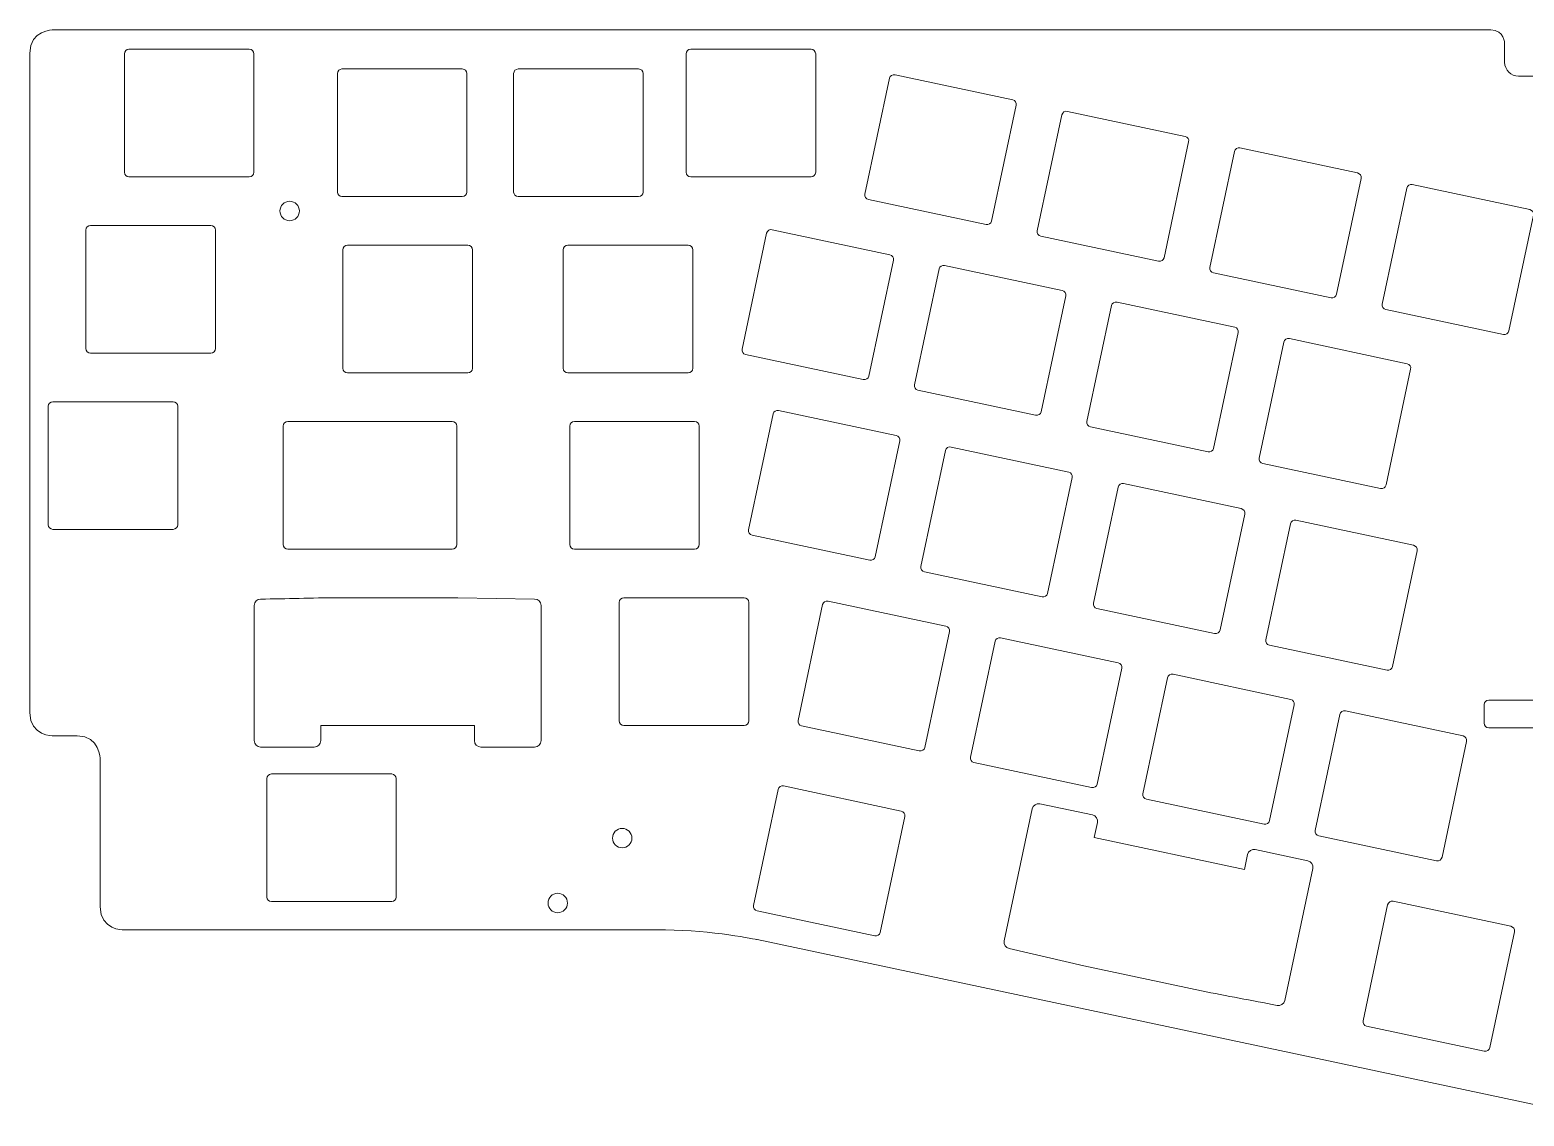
# Model space of a CAD drawing. Header units: centimetres. Extents: x -16.9 to 16.9, y -13.7 to 7.7.
# Drawn here: x -16.86 to -0.71, y -13.74 to -2 of the extents above; entities that cross this region are included whole.
import ezdxf

# ---------------------------------------------------------------- set-up
doc = ezdxf.new("R2010")
doc.units = ezdxf.units.CM
doc.header["$MEASUREMENT"] = 0
doc.layers.add('Layer 2', color=7, linetype='Continuous')

msp = doc.modelspace()

# ---------------------------------------------------------------- linework, layer by layer
at = {"layer": 'Layer 2', "color": 250, "lineweight": 9}
for centre in [(-14.05431, -3.96129), (-10.46119, -10.73957), (-11.15781, -11.44129)]:
    msp.add_ellipse(centre, major_axis=(0, 0.105), ratio=1, dxfattribs=at)
for points, knots in [([(1.025, -2.0038), (1.025, -2.0038), (16.6121, -2.0038), (16.6121, -2.0038), (16.6121, -2.0038), (16.8621, -2.0038), (16.8621, -2.2538), (16.8621, -2.2538), (16.8621, -2.2538), (16.8621, -5.32996), (16.8621, -8.40612), (16.8621, -11.48228), (16.8621, -11.48228), (16.8621, -11.73228), (16.6121, -11.73228), (16.6121, -11.73228), (16.6121, -11.73228), (16.6121, -11.73228), (9.94367, -11.73228), (9.94367, -11.73228), (9.94367, -11.73228), (9.94367, -11.73228), (9.44367, -11.73228), (8.95449, -11.83623), (8.95449, -11.83623), (8.95449, -11.83623), (0.22027, -13.69229), (0.22027, -13.69229), (0.22027, -13.69229), (0.22027, -13.69229), (-0.02431, -13.74428), (-0.26889, -13.6923), (-0.26889, -13.6923), (-0.26889, -13.6923), (-9.00311, -11.83623), (-9.00311, -11.83623), (-9.00311, -11.83623), (-9.00311, -11.83623), (-9.49229, -11.73228), (-9.99229, -11.73228), (-9.99229, -11.73228), (-9.99229, -11.73228), (-15.85243, -11.73228), (-15.85243, -11.73228), (-15.85243, -11.73228), (-15.85243, -11.73228), (-16.10243, -11.73228), (-16.10243, -11.48228), (-16.10243, -11.48228), (-16.10243, -11.48228), (-16.10243, -9.88541), (-16.10243, -9.88541), (-16.10243, -9.88541), (-16.10243, -9.88541), (-16.10243, -9.63541), (-16.35243, -9.63541), (-16.35243, -9.63541), (-16.35243, -9.63541), (-16.61209, -9.63541), (-16.61209, -9.63541), (-16.61209, -9.63541), (-16.61209, -9.63541), (-16.86209, -9.63541), (-16.86209, -9.38541), (-16.86209, -9.38541), (-16.86209, -7.00821), (-16.86209, -4.63099), (-16.86209, -2.2538), (-16.86209, -2.2538), (-16.86209, -2.0038), (-16.61209, -2.0038), (-16.61209, -2.0038), (-16.61209, -2.0038), (-16.61209, -2.0038), (-1.075, -2.0038), (-1.075, -2.0038), (-1.075, -2.0038), (-0.925, -2.0038), (-0.925, -2.1538), (-0.925, -2.1538), (-0.925, -2.1538), (-0.925, -2.1538), (-0.925, -2.3538), (-0.925, -2.3538), (-0.925, -2.3538), (-0.925, -2.43631), (-0.8575, -2.5038), (-0.775, -2.5038), (-0.775, -2.5038), (-0.775, -2.5038), (0.725, -2.5038), (0.725, -2.5038), (0.725, -2.5038), (0.8075, -2.5038), (0.875, -2.43631), (0.875, -2.3538), (0.875, -2.3538), (0.875, -2.3538), (0.875, -2.1538), (0.875, -2.1538), (0.875, -2.1538), (0.875, -2.0038), (1.025, -2.0038), (1.025, -2.0038)], [0, 0, 0, 0, 0.03703704, 0.03703704, 0.03703704, 0.03703704, 0.07407407, 0.07407407, 0.07407407, 0.07407407, 0.11111111, 0.11111111, 0.11111111, 0.11111111, 0.14814815, 0.14814815, 0.14814815, 0.14814815, 0.18518519, 0.18518519, 0.18518519, 0.18518519, 0.22222222, 0.22222222, 0.22222222, 0.22222222, 0.25925926, 0.25925926, 0.25925926, 0.25925926, 0.2962963, 0.2962963, 0.2962963, 0.2962963, 0.33333333, 0.33333333, 0.33333333, 0.33333333, 0.37037037, 0.37037037, 0.37037037, 0.37037037, 0.40740741, 0.40740741, 0.40740741, 0.40740741, 0.44444444, 0.44444444, 0.44444444, 0.44444444, 0.48148148, 0.48148148, 0.48148148, 0.48148148, 0.51851852, 0.51851852, 0.51851852, 0.51851852, 0.55555556, 0.55555556, 0.55555556, 0.55555556, 0.59259259, 0.59259259, 0.59259259, 0.59259259, 0.62962963, 0.62962963, 0.62962963, 0.62962963, 0.66666667, 0.66666667, 0.66666667, 0.66666667, 0.7037037, 0.7037037, 0.7037037, 0.7037037, 0.74074074, 0.74074074, 0.74074074, 0.74074074, 0.77777778, 0.77777778, 0.77777778, 0.77777778, 0.81481481, 0.81481481, 0.81481481, 0.81481481, 0.85185185, 0.85185185, 0.85185185, 0.85185185, 0.88888889, 0.88888889, 0.88888889, 0.88888889, 0.92592593, 0.92592593, 0.92592593, 0.92592593, 1, 1, 1, 1]), ([(-15.7913, -2.21229), (-15.7913, -2.21229), (-14.49131, -2.21229), (-14.49131, -2.21229), (-14.49131, -2.21229), (-14.4638, -2.21229), (-14.44131, -2.2348), (-14.44131, -2.2623), (-14.44131, -2.2623), (-14.44131, -2.2623), (-14.44131, -3.54229), (-14.44131, -3.54229), (-14.44131, -3.54229), (-14.44131, -3.56979), (-14.4638, -3.59229), (-14.49131, -3.59229), (-14.49131, -3.59229), (-14.49131, -3.59229), (-15.7913, -3.59229), (-15.7913, -3.59229), (-15.7913, -3.59229), (-15.81881, -3.59229), (-15.84131, -3.56979), (-15.84131, -3.54229), (-15.84131, -3.54229), (-15.84131, -3.54229), (-15.84131, -2.2623), (-15.84131, -2.2623), (-15.84131, -2.2623), (-15.84131, -2.2348), (-15.81881, -2.21229), (-15.7913, -2.21229)], [0, 0, 0, 0, 0.11111111, 0.11111111, 0.11111111, 0.11111111, 0.22222222, 0.22222222, 0.22222222, 0.22222222, 0.33333333, 0.33333333, 0.33333333, 0.33333333, 0.44444444, 0.44444444, 0.44444444, 0.44444444, 0.55555556, 0.55555556, 0.55555556, 0.55555556, 0.66666667, 0.66666667, 0.66666667, 0.66666667, 0.77777778, 0.77777778, 0.77777778, 0.77777778, 1, 1, 1, 1]), ([(-9.7203, -2.21229), (-9.7203, -2.21229), (-8.42031, -2.21229), (-8.42031, -2.21229), (-8.42031, -2.21229), (-8.3928, -2.21229), (-8.37031, -2.2348), (-8.37031, -2.2623), (-8.37031, -2.2623), (-8.37031, -2.2623), (-8.37031, -3.54229), (-8.37031, -3.54229), (-8.37031, -3.54229), (-8.37031, -3.56979), (-8.3928, -3.59229), (-8.42031, -3.59229), (-8.42031, -3.59229), (-8.42031, -3.59229), (-9.7203, -3.59229), (-9.7203, -3.59229), (-9.7203, -3.59229), (-9.74781, -3.59229), (-9.77031, -3.56979), (-9.77031, -3.54229), (-9.77031, -3.54229), (-9.77031, -3.54229), (-9.77031, -2.2623), (-9.77031, -2.2623), (-9.77031, -2.2623), (-9.77031, -2.2348), (-9.74781, -2.21229), (-9.7203, -2.21229)], [0, 0, 0, 0, 0.11111111, 0.11111111, 0.11111111, 0.11111111, 0.22222222, 0.22222222, 0.22222222, 0.22222222, 0.33333333, 0.33333333, 0.33333333, 0.33333333, 0.44444444, 0.44444444, 0.44444444, 0.44444444, 0.55555556, 0.55555556, 0.55555556, 0.55555556, 0.66666667, 0.66666667, 0.66666667, 0.66666667, 0.77777778, 0.77777778, 0.77777778, 0.77777778, 1, 1, 1, 1]), ([(-13.4893, -2.42629), (-13.4893, -2.42629), (-12.18931, -2.42629), (-12.18931, -2.42629), (-12.18931, -2.42629), (-12.1618, -2.42629), (-12.13931, -2.4488), (-12.13931, -2.4763), (-12.13931, -2.4763), (-12.13931, -2.4763), (-12.13931, -3.75629), (-12.13931, -3.75629), (-12.13931, -3.75629), (-12.13931, -3.78379), (-12.1618, -3.80629), (-12.18931, -3.80629), (-12.18931, -3.80629), (-12.18931, -3.80629), (-13.4893, -3.80629), (-13.4893, -3.80629), (-13.4893, -3.80629), (-13.51681, -3.80629), (-13.53931, -3.78379), (-13.53931, -3.75629), (-13.53931, -3.75629), (-13.53931, -3.75629), (-13.53931, -2.4763), (-13.53931, -2.4763), (-13.53931, -2.4763), (-13.53931, -2.4488), (-13.51681, -2.42629), (-13.4893, -2.42629)], [0, 0, 0, 0, 0.11111111, 0.11111111, 0.11111111, 0.11111111, 0.22222222, 0.22222222, 0.22222222, 0.22222222, 0.33333333, 0.33333333, 0.33333333, 0.33333333, 0.44444444, 0.44444444, 0.44444444, 0.44444444, 0.55555556, 0.55555556, 0.55555556, 0.55555556, 0.66666667, 0.66666667, 0.66666667, 0.66666667, 0.77777778, 0.77777778, 0.77777778, 0.77777778, 1, 1, 1, 1]), ([(-11.5843, -2.42629), (-11.5843, -2.42629), (-10.28431, -2.42629), (-10.28431, -2.42629), (-10.28431, -2.42629), (-10.2568, -2.42629), (-10.23431, -2.4488), (-10.23431, -2.4763), (-10.23431, -2.4763), (-10.23431, -2.4763), (-10.23431, -3.75629), (-10.23431, -3.75629), (-10.23431, -3.75629), (-10.23431, -3.78379), (-10.2568, -3.80629), (-10.28431, -3.80629), (-10.28431, -3.80629), (-10.28431, -3.80629), (-11.5843, -3.80629), (-11.5843, -3.80629), (-11.5843, -3.80629), (-11.61181, -3.80629), (-11.63431, -3.78379), (-11.63431, -3.75629), (-11.63431, -3.75629), (-11.63431, -3.75629), (-11.63431, -2.4763), (-11.63431, -2.4763), (-11.63431, -2.4763), (-11.63431, -2.4488), (-11.61181, -2.42629), (-11.5843, -2.42629)], [0, 0, 0, 0, 0.11111111, 0.11111111, 0.11111111, 0.11111111, 0.22222222, 0.22222222, 0.22222222, 0.22222222, 0.33333333, 0.33333333, 0.33333333, 0.33333333, 0.44444444, 0.44444444, 0.44444444, 0.44444444, 0.55555556, 0.55555556, 0.55555556, 0.55555556, 0.66666667, 0.66666667, 0.66666667, 0.66666667, 0.77777778, 0.77777778, 0.77777778, 0.77777778, 1, 1, 1, 1]), ([(-7.51265, -2.48823), (-7.51265, -2.48823), (-6.24104, -2.75852), (-6.24104, -2.75852), (-6.24104, -2.75852), (-6.21414, -2.76424), (-6.19682, -2.79091), (-6.20254, -2.81781), (-6.20254, -2.81781), (-6.20254, -2.81781), (-6.46867, -4.06986), (-6.46867, -4.06986), (-6.46867, -4.06986), (-6.47439, -4.09676), (-6.50106, -4.11408), (-6.52796, -4.10836), (-6.52796, -4.10836), (-6.52796, -4.10836), (-7.79957, -3.83807), (-7.79957, -3.83807), (-7.79957, -3.83807), (-7.82647, -3.83235), (-7.84379, -3.80568), (-7.83808, -3.77878), (-7.83808, -3.77878), (-7.83808, -3.77878), (-7.57194, -2.52673), (-7.57194, -2.52673), (-7.57194, -2.52673), (-7.56623, -2.49983), (-7.53955, -2.48251), (-7.51265, -2.48823)], [0, 0, 0, 0, 0.11111111, 0.11111111, 0.11111111, 0.11111111, 0.22222222, 0.22222222, 0.22222222, 0.22222222, 0.33333333, 0.33333333, 0.33333333, 0.33333333, 0.44444444, 0.44444444, 0.44444444, 0.44444444, 0.55555556, 0.55555556, 0.55555556, 0.55555556, 0.66666667, 0.66666667, 0.66666667, 0.66666667, 0.77777778, 0.77777778, 0.77777778, 0.77777778, 1, 1, 1, 1]), ([(-5.64964, -2.88423), (-5.64964, -2.88423), (-4.37805, -3.15452), (-4.37805, -3.15452), (-4.37805, -3.15452), (-4.35115, -3.16023), (-4.33382, -3.18692), (-4.33954, -3.21382), (-4.33954, -3.21382), (-4.33954, -3.21382), (-4.60567, -4.46585), (-4.60567, -4.46585), (-4.60567, -4.46585), (-4.61138, -4.49275), (-4.63807, -4.51008), (-4.66497, -4.50436), (-4.66497, -4.50436), (-4.66497, -4.50436), (-5.93656, -4.23407), (-5.93656, -4.23407), (-5.93656, -4.23407), (-5.96346, -4.22836), (-5.98079, -4.20167), (-5.97507, -4.17477), (-5.97507, -4.17477), (-5.97507, -4.17477), (-5.70895, -2.92274), (-5.70895, -2.92274), (-5.70895, -2.92274), (-5.70323, -2.89584), (-5.67654, -2.87851), (-5.64964, -2.88423)], [0, 0, 0, 0, 0.11111111, 0.11111111, 0.11111111, 0.11111111, 0.22222222, 0.22222222, 0.22222222, 0.22222222, 0.33333333, 0.33333333, 0.33333333, 0.33333333, 0.44444444, 0.44444444, 0.44444444, 0.44444444, 0.55555556, 0.55555556, 0.55555556, 0.55555556, 0.66666667, 0.66666667, 0.66666667, 0.66666667, 0.77777778, 0.77777778, 0.77777778, 0.77777778, 1, 1, 1, 1]), ([(-3.78564, -3.28023), (-3.78564, -3.28023), (-2.51405, -3.55052), (-2.51405, -3.55052), (-2.51405, -3.55052), (-2.48715, -3.55623), (-2.46982, -3.58292), (-2.47554, -3.60982), (-2.47554, -3.60982), (-2.47554, -3.60982), (-2.74167, -4.86185), (-2.74167, -4.86185), (-2.74167, -4.86185), (-2.74738, -4.88875), (-2.77407, -4.90608), (-2.80097, -4.90036), (-2.80097, -4.90036), (-2.80097, -4.90036), (-4.07256, -4.63007), (-4.07256, -4.63007), (-4.07256, -4.63007), (-4.09946, -4.62436), (-4.11679, -4.59767), (-4.11107, -4.57077), (-4.11107, -4.57077), (-4.11107, -4.57077), (-3.84495, -3.31874), (-3.84495, -3.31874), (-3.84495, -3.31874), (-3.83923, -3.29184), (-3.81254, -3.27451), (-3.78564, -3.28023)], [0, 0, 0, 0, 0.11111111, 0.11111111, 0.11111111, 0.11111111, 0.22222222, 0.22222222, 0.22222222, 0.22222222, 0.33333333, 0.33333333, 0.33333333, 0.33333333, 0.44444444, 0.44444444, 0.44444444, 0.44444444, 0.55555556, 0.55555556, 0.55555556, 0.55555556, 0.66666667, 0.66666667, 0.66666667, 0.66666667, 0.77777778, 0.77777778, 0.77777778, 0.77777778, 1, 1, 1, 1]), ([(-1.92265, -3.67622), (-1.92265, -3.67622), (-0.65106, -3.94651), (-0.65106, -3.94651), (-0.65106, -3.94651), (-0.62416, -3.95222), (-0.60683, -3.97891), (-0.61255, -4.00581), (-0.61255, -4.00581), (-0.61255, -4.00581), (-0.87868, -5.25784), (-0.87868, -5.25784), (-0.87868, -5.25784), (-0.88439, -5.28474), (-0.91108, -5.30207), (-0.93798, -5.29635), (-0.93798, -5.29635), (-0.93798, -5.29635), (-2.20957, -5.02606), (-2.20957, -5.02606), (-2.20957, -5.02606), (-2.23647, -5.02035), (-2.2538, -4.99366), (-2.24808, -4.96676), (-2.24808, -4.96676), (-2.24808, -4.96676), (-1.98196, -3.71473), (-1.98196, -3.71473), (-1.98196, -3.71473), (-1.97624, -3.68783), (-1.94955, -3.6705), (-1.92265, -3.67622)], [0, 0, 0, 0, 0.11111111, 0.11111111, 0.11111111, 0.11111111, 0.22222222, 0.22222222, 0.22222222, 0.22222222, 0.33333333, 0.33333333, 0.33333333, 0.33333333, 0.44444444, 0.44444444, 0.44444444, 0.44444444, 0.55555556, 0.55555556, 0.55555556, 0.55555556, 0.66666667, 0.66666667, 0.66666667, 0.66666667, 0.77777778, 0.77777778, 0.77777778, 0.77777778, 1, 1, 1, 1]), ([(-16.2073, -4.11729), (-16.2073, -4.11729), (-14.90731, -4.11729), (-14.90731, -4.11729), (-14.90731, -4.11729), (-14.8798, -4.11729), (-14.85731, -4.1398), (-14.85731, -4.1673), (-14.85731, -4.1673), (-14.85731, -4.1673), (-14.85731, -5.44729), (-14.85731, -5.44729), (-14.85731, -5.44729), (-14.85731, -5.47479), (-14.8798, -5.49729), (-14.90731, -5.49729), (-14.90731, -5.49729), (-14.90731, -5.49729), (-16.2073, -5.49729), (-16.2073, -5.49729), (-16.2073, -5.49729), (-16.23481, -5.49729), (-16.25731, -5.47479), (-16.25731, -5.44729), (-16.25731, -5.44729), (-16.25731, -5.44729), (-16.25731, -4.1673), (-16.25731, -4.1673), (-16.25731, -4.1673), (-16.25731, -4.1398), (-16.23481, -4.11729), (-16.2073, -4.11729)], [0, 0, 0, 0, 0.11111111, 0.11111111, 0.11111111, 0.11111111, 0.22222222, 0.22222222, 0.22222222, 0.22222222, 0.33333333, 0.33333333, 0.33333333, 0.33333333, 0.44444444, 0.44444444, 0.44444444, 0.44444444, 0.55555556, 0.55555556, 0.55555556, 0.55555556, 0.66666667, 0.66666667, 0.66666667, 0.66666667, 0.77777778, 0.77777778, 0.77777778, 0.77777778, 1, 1, 1, 1]), ([(-8.84066, -4.16322), (-8.84066, -4.16322), (-7.56905, -4.43351), (-7.56905, -4.43351), (-7.56905, -4.43351), (-7.54215, -4.43923), (-7.52483, -4.4659), (-7.53055, -4.4928), (-7.53055, -4.4928), (-7.53055, -4.4928), (-7.79668, -5.74485), (-7.79668, -5.74485), (-7.79668, -5.74485), (-7.8024, -5.77175), (-7.82907, -5.78907), (-7.85597, -5.78335), (-7.85597, -5.78335), (-7.85597, -5.78335), (-9.12758, -5.51306), (-9.12758, -5.51306), (-9.12758, -5.51306), (-9.15448, -5.50734), (-9.1718, -5.48067), (-9.16609, -5.45377), (-9.16609, -5.45377), (-9.16609, -5.45377), (-8.89995, -4.20172), (-8.89995, -4.20172), (-8.89995, -4.20172), (-8.89424, -4.17482), (-8.86756, -4.1575), (-8.84066, -4.16322)], [0, 0, 0, 0, 0.11111111, 0.11111111, 0.11111111, 0.11111111, 0.22222222, 0.22222222, 0.22222222, 0.22222222, 0.33333333, 0.33333333, 0.33333333, 0.33333333, 0.44444444, 0.44444444, 0.44444444, 0.44444444, 0.55555556, 0.55555556, 0.55555556, 0.55555556, 0.66666667, 0.66666667, 0.66666667, 0.66666667, 0.77777778, 0.77777778, 0.77777778, 0.77777778, 1, 1, 1, 1]), ([(-13.4293, -4.33129), (-13.4293, -4.33129), (-12.12931, -4.33129), (-12.12931, -4.33129), (-12.12931, -4.33129), (-12.1018, -4.33129), (-12.07931, -4.3538), (-12.07931, -4.3813), (-12.07931, -4.3813), (-12.07931, -4.3813), (-12.07931, -5.66129), (-12.07931, -5.66129), (-12.07931, -5.66129), (-12.07931, -5.68879), (-12.1018, -5.71129), (-12.12931, -5.71129), (-12.12931, -5.71129), (-12.12931, -5.71129), (-13.4293, -5.71129), (-13.4293, -5.71129), (-13.4293, -5.71129), (-13.45681, -5.71129), (-13.47931, -5.68879), (-13.47931, -5.66129), (-13.47931, -5.66129), (-13.47931, -5.66129), (-13.47931, -4.3813), (-13.47931, -4.3813), (-13.47931, -4.3813), (-13.47931, -4.3538), (-13.45681, -4.33129), (-13.4293, -4.33129)], [0, 0, 0, 0, 0.11111111, 0.11111111, 0.11111111, 0.11111111, 0.22222222, 0.22222222, 0.22222222, 0.22222222, 0.33333333, 0.33333333, 0.33333333, 0.33333333, 0.44444444, 0.44444444, 0.44444444, 0.44444444, 0.55555556, 0.55555556, 0.55555556, 0.55555556, 0.66666667, 0.66666667, 0.66666667, 0.66666667, 0.77777778, 0.77777778, 0.77777778, 0.77777778, 1, 1, 1, 1]), ([(-11.0483, -4.33129), (-11.0483, -4.33129), (-9.74831, -4.33129), (-9.74831, -4.33129), (-9.74831, -4.33129), (-9.7208, -4.33129), (-9.69831, -4.3538), (-9.69831, -4.3813), (-9.69831, -4.3813), (-9.69831, -4.3813), (-9.69831, -5.66129), (-9.69831, -5.66129), (-9.69831, -5.66129), (-9.69831, -5.68879), (-9.7208, -5.71129), (-9.74831, -5.71129), (-9.74831, -5.71129), (-9.74831, -5.71129), (-11.0483, -5.71129), (-11.0483, -5.71129), (-11.0483, -5.71129), (-11.07581, -5.71129), (-11.09831, -5.68879), (-11.09831, -5.66129), (-11.09831, -5.66129), (-11.09831, -5.66129), (-11.09831, -4.3813), (-11.09831, -4.3813), (-11.09831, -4.3813), (-11.09831, -4.3538), (-11.07581, -4.33129), (-11.0483, -4.33129)], [0, 0, 0, 0, 0.11111111, 0.11111111, 0.11111111, 0.11111111, 0.22222222, 0.22222222, 0.22222222, 0.22222222, 0.33333333, 0.33333333, 0.33333333, 0.33333333, 0.44444444, 0.44444444, 0.44444444, 0.44444444, 0.55555556, 0.55555556, 0.55555556, 0.55555556, 0.66666667, 0.66666667, 0.66666667, 0.66666667, 0.77777778, 0.77777778, 0.77777778, 0.77777778, 1, 1, 1, 1]), ([(-6.97766, -4.54922), (-6.97766, -4.54922), (-5.70605, -4.81951), (-5.70605, -4.81951), (-5.70605, -4.81951), (-5.67915, -4.82523), (-5.66183, -4.8519), (-5.66755, -4.8788), (-5.66755, -4.8788), (-5.66755, -4.8788), (-5.93368, -6.13085), (-5.93368, -6.13085), (-5.93368, -6.13085), (-5.9394, -6.15775), (-5.96607, -6.17507), (-5.99297, -6.16935), (-5.99297, -6.16935), (-5.99297, -6.16935), (-7.26458, -5.89906), (-7.26458, -5.89906), (-7.26458, -5.89906), (-7.29148, -5.89334), (-7.3088, -5.86667), (-7.30309, -5.83977), (-7.30309, -5.83977), (-7.30309, -5.83977), (-7.03695, -4.58772), (-7.03695, -4.58772), (-7.03695, -4.58772), (-7.03124, -4.56082), (-7.00456, -4.5435), (-6.97766, -4.54922)], [0, 0, 0, 0, 0.11111111, 0.11111111, 0.11111111, 0.11111111, 0.22222222, 0.22222222, 0.22222222, 0.22222222, 0.33333333, 0.33333333, 0.33333333, 0.33333333, 0.44444444, 0.44444444, 0.44444444, 0.44444444, 0.55555556, 0.55555556, 0.55555556, 0.55555556, 0.66666667, 0.66666667, 0.66666667, 0.66666667, 0.77777778, 0.77777778, 0.77777778, 0.77777778, 1, 1, 1, 1]), ([(-5.11366, -4.94522), (-5.11366, -4.94522), (-3.84205, -5.21551), (-3.84205, -5.21551), (-3.84205, -5.21551), (-3.81515, -5.22123), (-3.79783, -5.2479), (-3.80355, -5.2748), (-3.80355, -5.2748), (-3.80355, -5.2748), (-4.06968, -6.52685), (-4.06968, -6.52685), (-4.06968, -6.52685), (-4.0754, -6.55375), (-4.10207, -6.57107), (-4.12897, -6.56535), (-4.12897, -6.56535), (-4.12897, -6.56535), (-5.40058, -6.29506), (-5.40058, -6.29506), (-5.40058, -6.29506), (-5.42748, -6.28934), (-5.4448, -6.26267), (-5.43909, -6.23577), (-5.43909, -6.23577), (-5.43909, -6.23577), (-5.17295, -4.98372), (-5.17295, -4.98372), (-5.17295, -4.98372), (-5.16724, -4.95682), (-5.14056, -4.9395), (-5.11366, -4.94522)], [0, 0, 0, 0, 0.11111111, 0.11111111, 0.11111111, 0.11111111, 0.22222222, 0.22222222, 0.22222222, 0.22222222, 0.33333333, 0.33333333, 0.33333333, 0.33333333, 0.44444444, 0.44444444, 0.44444444, 0.44444444, 0.55555556, 0.55555556, 0.55555556, 0.55555556, 0.66666667, 0.66666667, 0.66666667, 0.66666667, 0.77777778, 0.77777778, 0.77777778, 0.77777778, 1, 1, 1, 1]), ([(-3.25066, -5.34122), (-3.25066, -5.34122), (-1.97905, -5.61151), (-1.97905, -5.61151), (-1.97905, -5.61151), (-1.95215, -5.61723), (-1.93483, -5.6439), (-1.94055, -5.6708), (-1.94055, -5.6708), (-1.94055, -5.6708), (-2.20668, -6.92285), (-2.20668, -6.92285), (-2.20668, -6.92285), (-2.2124, -6.94975), (-2.23907, -6.96707), (-2.26597, -6.96135), (-2.26597, -6.96135), (-2.26597, -6.96135), (-3.53758, -6.69106), (-3.53758, -6.69106), (-3.53758, -6.69106), (-3.56448, -6.68534), (-3.5818, -6.65867), (-3.57609, -6.63177), (-3.57609, -6.63177), (-3.57609, -6.63177), (-3.30995, -5.37972), (-3.30995, -5.37972), (-3.30995, -5.37972), (-3.30424, -5.35282), (-3.27756, -5.3355), (-3.25066, -5.34122)], [0, 0, 0, 0, 0.11111111, 0.11111111, 0.11111111, 0.11111111, 0.22222222, 0.22222222, 0.22222222, 0.22222222, 0.33333333, 0.33333333, 0.33333333, 0.33333333, 0.44444444, 0.44444444, 0.44444444, 0.44444444, 0.55555556, 0.55555556, 0.55555556, 0.55555556, 0.66666667, 0.66666667, 0.66666667, 0.66666667, 0.77777778, 0.77777778, 0.77777778, 0.77777778, 1, 1, 1, 1]), ([(-16.6143, -6.02229), (-16.6143, -6.02229), (-15.31431, -6.02229), (-15.31431, -6.02229), (-15.31431, -6.02229), (-15.2868, -6.02229), (-15.26431, -6.0448), (-15.26431, -6.0723), (-15.26431, -6.0723), (-15.26431, -6.0723), (-15.26431, -7.35229), (-15.26431, -7.35229), (-15.26431, -7.35229), (-15.26431, -7.37979), (-15.2868, -7.40229), (-15.31431, -7.40229), (-15.31431, -7.40229), (-15.31431, -7.40229), (-16.6143, -7.40229), (-16.6143, -7.40229), (-16.6143, -7.40229), (-16.64181, -7.40229), (-16.66431, -7.37979), (-16.66431, -7.35229), (-16.66431, -7.35229), (-16.66431, -7.35229), (-16.66431, -6.0723), (-16.66431, -6.0723), (-16.66431, -6.0723), (-16.66431, -6.0448), (-16.64181, -6.02229), (-16.6143, -6.02229)], [0, 0, 0, 0, 0.11111111, 0.11111111, 0.11111111, 0.11111111, 0.22222222, 0.22222222, 0.22222222, 0.22222222, 0.33333333, 0.33333333, 0.33333333, 0.33333333, 0.44444444, 0.44444444, 0.44444444, 0.44444444, 0.55555556, 0.55555556, 0.55555556, 0.55555556, 0.66666667, 0.66666667, 0.66666667, 0.66666667, 0.77777778, 0.77777778, 0.77777778, 0.77777778, 1, 1, 1, 1]), ([(-8.77066, -6.11622), (-8.77066, -6.11622), (-7.49905, -6.38651), (-7.49905, -6.38651), (-7.49905, -6.38651), (-7.47215, -6.39223), (-7.45483, -6.4189), (-7.46055, -6.4458), (-7.46055, -6.4458), (-7.46055, -6.4458), (-7.72668, -7.69785), (-7.72668, -7.69785), (-7.72668, -7.69785), (-7.7324, -7.72475), (-7.75907, -7.74207), (-7.78597, -7.73635), (-7.78597, -7.73635), (-7.78597, -7.73635), (-9.05758, -7.46606), (-9.05758, -7.46606), (-9.05758, -7.46606), (-9.08448, -7.46034), (-9.1018, -7.43367), (-9.09609, -7.40677), (-9.09609, -7.40677), (-9.09609, -7.40677), (-8.82995, -6.15472), (-8.82995, -6.15472), (-8.82995, -6.15472), (-8.82424, -6.12782), (-8.79756, -6.1105), (-8.77066, -6.11622)], [0, 0, 0, 0, 0.11111111, 0.11111111, 0.11111111, 0.11111111, 0.22222222, 0.22222222, 0.22222222, 0.22222222, 0.33333333, 0.33333333, 0.33333333, 0.33333333, 0.44444444, 0.44444444, 0.44444444, 0.44444444, 0.55555556, 0.55555556, 0.55555556, 0.55555556, 0.66666667, 0.66666667, 0.66666667, 0.66666667, 0.77777778, 0.77777778, 0.77777778, 0.77777778, 1, 1, 1, 1]), ([(-14.0743, -7.61629), (-14.10181, -7.61629), (-14.12431, -7.59379), (-14.12431, -7.56629), (-14.12431, -7.56629), (-14.12431, -7.56629), (-14.12431, -6.2863), (-14.12431, -6.2863), (-14.12431, -6.2863), (-14.12431, -6.2588), (-14.10181, -6.23629), (-14.0743, -6.23629), (-14.0743, -6.23629), (-14.0743, -6.23629), (-12.29831, -6.23629), (-12.29831, -6.23629), (-12.29831, -6.23629), (-12.2708, -6.23629), (-12.24831, -6.25881), (-12.24831, -6.2863), (-12.24831, -6.2863), (-12.24831, -6.2863), (-12.24831, -7.56629), (-12.24831, -7.56629), (-12.24831, -7.56629), (-12.24831, -7.59378), (-12.27081, -7.61629), (-12.29831, -7.61629), (-12.29831, -7.61629), (-12.29831, -7.61629), (-14.0743, -7.61629), (-14.0743, -7.61629)], [0, 0, 0, 0, 0.11111111, 0.11111111, 0.11111111, 0.11111111, 0.22222222, 0.22222222, 0.22222222, 0.22222222, 0.33333333, 0.33333333, 0.33333333, 0.33333333, 0.44444444, 0.44444444, 0.44444444, 0.44444444, 0.55555556, 0.55555556, 0.55555556, 0.55555556, 0.66666667, 0.66666667, 0.66666667, 0.66666667, 0.77777778, 0.77777778, 0.77777778, 0.77777778, 1, 1, 1, 1]), ([(-10.9783, -6.23629), (-10.9783, -6.23629), (-9.67831, -6.23629), (-9.67831, -6.23629), (-9.67831, -6.23629), (-9.6508, -6.23629), (-9.62831, -6.2588), (-9.62831, -6.2863), (-9.62831, -6.2863), (-9.62831, -6.2863), (-9.62831, -7.56629), (-9.62831, -7.56629), (-9.62831, -7.56629), (-9.62831, -7.59379), (-9.6508, -7.61629), (-9.67831, -7.61629), (-9.67831, -7.61629), (-9.67831, -7.61629), (-10.9783, -7.61629), (-10.9783, -7.61629), (-10.9783, -7.61629), (-11.00581, -7.61629), (-11.02831, -7.59379), (-11.02831, -7.56629), (-11.02831, -7.56629), (-11.02831, -7.56629), (-11.02831, -6.2863), (-11.02831, -6.2863), (-11.02831, -6.2863), (-11.02831, -6.2588), (-11.00581, -6.23629), (-10.9783, -6.23629)], [0, 0, 0, 0, 0.11111111, 0.11111111, 0.11111111, 0.11111111, 0.22222222, 0.22222222, 0.22222222, 0.22222222, 0.33333333, 0.33333333, 0.33333333, 0.33333333, 0.44444444, 0.44444444, 0.44444444, 0.44444444, 0.55555556, 0.55555556, 0.55555556, 0.55555556, 0.66666667, 0.66666667, 0.66666667, 0.66666667, 0.77777778, 0.77777778, 0.77777778, 0.77777778, 1, 1, 1, 1]), ([(-6.90766, -6.51222), (-6.90766, -6.51222), (-5.63605, -6.78251), (-5.63605, -6.78251), (-5.63605, -6.78251), (-5.60915, -6.78823), (-5.59183, -6.8149), (-5.59755, -6.8418), (-5.59755, -6.8418), (-5.59755, -6.8418), (-5.86368, -8.09385), (-5.86368, -8.09385), (-5.86368, -8.09385), (-5.8694, -8.12075), (-5.89607, -8.13807), (-5.92297, -8.13235), (-5.92297, -8.13235), (-5.92297, -8.13235), (-7.19458, -7.86206), (-7.19458, -7.86206), (-7.19458, -7.86206), (-7.22148, -7.85634), (-7.2388, -7.82967), (-7.23309, -7.80277), (-7.23309, -7.80277), (-7.23309, -7.80277), (-6.96695, -6.55072), (-6.96695, -6.55072), (-6.96695, -6.55072), (-6.96124, -6.52382), (-6.93456, -6.5065), (-6.90766, -6.51222)], [0, 0, 0, 0, 0.11111111, 0.11111111, 0.11111111, 0.11111111, 0.22222222, 0.22222222, 0.22222222, 0.22222222, 0.33333333, 0.33333333, 0.33333333, 0.33333333, 0.44444444, 0.44444444, 0.44444444, 0.44444444, 0.55555556, 0.55555556, 0.55555556, 0.55555556, 0.66666667, 0.66666667, 0.66666667, 0.66666667, 0.77777778, 0.77777778, 0.77777778, 0.77777778, 1, 1, 1, 1]), ([(-5.04366, -6.90821), (-5.04366, -6.90821), (-3.77205, -7.1785), (-3.77205, -7.1785), (-3.77205, -7.1785), (-3.74515, -7.18422), (-3.72783, -7.21089), (-3.73355, -7.23779), (-3.73355, -7.23779), (-3.73355, -7.23779), (-3.99968, -8.48984), (-3.99968, -8.48984), (-3.99968, -8.48984), (-4.0054, -8.51674), (-4.03207, -8.53406), (-4.05897, -8.52834), (-4.05897, -8.52834), (-4.05897, -8.52834), (-5.33058, -8.25805), (-5.33058, -8.25805), (-5.33058, -8.25805), (-5.35748, -8.25233), (-5.3748, -8.22566), (-5.36909, -8.19876), (-5.36909, -8.19876), (-5.36909, -8.19876), (-5.10295, -6.94671), (-5.10295, -6.94671), (-5.10295, -6.94671), (-5.09724, -6.91981), (-5.07056, -6.90249), (-5.04366, -6.90821)], [0, 0, 0, 0, 0.11111111, 0.11111111, 0.11111111, 0.11111111, 0.22222222, 0.22222222, 0.22222222, 0.22222222, 0.33333333, 0.33333333, 0.33333333, 0.33333333, 0.44444444, 0.44444444, 0.44444444, 0.44444444, 0.55555556, 0.55555556, 0.55555556, 0.55555556, 0.66666667, 0.66666667, 0.66666667, 0.66666667, 0.77777778, 0.77777778, 0.77777778, 0.77777778, 1, 1, 1, 1]), ([(-3.18066, -7.30422), (-3.18066, -7.30422), (-1.90905, -7.57451), (-1.90905, -7.57451), (-1.90905, -7.57451), (-1.88215, -7.58023), (-1.86483, -7.6069), (-1.87055, -7.6338), (-1.87055, -7.6338), (-1.87055, -7.6338), (-2.13668, -8.88585), (-2.13668, -8.88585), (-2.13668, -8.88585), (-2.1424, -8.91275), (-2.16907, -8.93007), (-2.19597, -8.92435), (-2.19597, -8.92435), (-2.19597, -8.92435), (-3.46758, -8.65406), (-3.46758, -8.65406), (-3.46758, -8.65406), (-3.49448, -8.64834), (-3.5118, -8.62167), (-3.50609, -8.59477), (-3.50609, -8.59477), (-3.50609, -8.59477), (-3.23995, -7.34272), (-3.23995, -7.34272), (-3.23995, -7.34272), (-3.23424, -7.31582), (-3.20756, -7.2985), (-3.18066, -7.30422)], [0, 0, 0, 0, 0.11111111, 0.11111111, 0.11111111, 0.11111111, 0.22222222, 0.22222222, 0.22222222, 0.22222222, 0.33333333, 0.33333333, 0.33333333, 0.33333333, 0.44444444, 0.44444444, 0.44444444, 0.44444444, 0.55555556, 0.55555556, 0.55555556, 0.55555556, 0.66666667, 0.66666667, 0.66666667, 0.66666667, 0.77777778, 0.77777778, 0.77777778, 0.77777778, 1, 1, 1, 1]), ([(-13.71831, -9.52129), (-13.71831, -9.52129), (-13.71831, -9.68529), (-13.71831, -9.68529), (-13.71831, -9.68529), (-13.71831, -9.7238), (-13.74981, -9.75529), (-13.78831, -9.75529), (-13.78831, -9.75529), (-13.78831, -9.75529), (-14.36831, -9.75529), (-14.36831, -9.75529), (-14.36831, -9.75529), (-14.40681, -9.75529), (-14.43831, -9.7238), (-14.43831, -9.68529), (-14.43831, -9.68529), (-14.43831, -9.68529), (-14.43831, -8.22529), (-14.43831, -8.22529), (-14.43831, -8.22529), (-14.43831, -8.18678), (-14.40681, -8.15529), (-14.36831, -8.15529), (-14.36831, -8.15529), (-14.09092, -8.15529), (-13.81163, -8.14129), (-13.5383, -8.14129), (-13.5383, -8.14129), (-13.5383, -8.14129), (-12.23831, -8.14129), (-12.23831, -8.14129), (-12.23831, -8.14129), (-12.23831, -8.14129), (-11.40831, -8.15529), (-11.40831, -8.15529), (-11.40831, -8.15529), (-11.36981, -8.15529), (-11.33831, -8.18678), (-11.33831, -8.22529), (-11.33831, -8.22529), (-11.33831, -8.22529), (-11.33831, -9.68529), (-11.33831, -9.68529), (-11.33831, -9.68529), (-11.33831, -9.7238), (-11.36981, -9.75529), (-11.40831, -9.75529), (-11.40831, -9.75529), (-11.40831, -9.75529), (-11.98831, -9.75529), (-11.98831, -9.75529), (-11.98831, -9.75529), (-12.02681, -9.75529), (-12.05831, -9.7238), (-12.05831, -9.68529), (-12.05831, -9.68529), (-12.05831, -9.68529), (-12.05831, -9.52129), (-12.05831, -9.52129), (-12.05831, -9.52129), (-12.05831, -9.52129), (-13.71831, -9.52129), (-13.71831, -9.52129)], [0, 0, 0, 0, 0.05882353, 0.05882353, 0.05882353, 0.05882353, 0.11764706, 0.11764706, 0.11764706, 0.11764706, 0.17647059, 0.17647059, 0.17647059, 0.17647059, 0.23529412, 0.23529412, 0.23529412, 0.23529412, 0.29411765, 0.29411765, 0.29411765, 0.29411765, 0.35294118, 0.35294118, 0.35294118, 0.35294118, 0.41176471, 0.41176471, 0.41176471, 0.41176471, 0.47058824, 0.47058824, 0.47058824, 0.47058824, 0.52941176, 0.52941176, 0.52941176, 0.52941176, 0.58823529, 0.58823529, 0.58823529, 0.58823529, 0.64705882, 0.64705882, 0.64705882, 0.64705882, 0.70588235, 0.70588235, 0.70588235, 0.70588235, 0.76470588, 0.76470588, 0.76470588, 0.76470588, 0.82352941, 0.82352941, 0.82352941, 0.82352941, 0.88235294, 0.88235294, 0.88235294, 0.88235294, 1, 1, 1, 1]), ([(-10.4433, -8.14129), (-10.4433, -8.14129), (-9.14331, -8.14129), (-9.14331, -8.14129), (-9.14331, -8.14129), (-9.1158, -8.14129), (-9.09331, -8.1638), (-9.09331, -8.1913), (-9.09331, -8.1913), (-9.09331, -8.1913), (-9.09331, -9.47129), (-9.09331, -9.47129), (-9.09331, -9.47129), (-9.09331, -9.49879), (-9.1158, -9.52129), (-9.14331, -9.52129), (-9.14331, -9.52129), (-9.14331, -9.52129), (-10.4433, -9.52129), (-10.4433, -9.52129), (-10.4433, -9.52129), (-10.47081, -9.52129), (-10.49331, -9.49879), (-10.49331, -9.47129), (-10.49331, -9.47129), (-10.49331, -9.47129), (-10.49331, -8.1913), (-10.49331, -8.1913), (-10.49331, -8.1913), (-10.49331, -8.1638), (-10.47081, -8.14129), (-10.4433, -8.14129)], [0, 0, 0, 0, 0.11111111, 0.11111111, 0.11111111, 0.11111111, 0.22222222, 0.22222222, 0.22222222, 0.22222222, 0.33333333, 0.33333333, 0.33333333, 0.33333333, 0.44444444, 0.44444444, 0.44444444, 0.44444444, 0.55555556, 0.55555556, 0.55555556, 0.55555556, 0.66666667, 0.66666667, 0.66666667, 0.66666667, 0.77777778, 0.77777778, 0.77777778, 0.77777778, 1, 1, 1, 1]), ([(-8.23566, -8.17722), (-8.23566, -8.17722), (-6.96405, -8.44751), (-6.96405, -8.44751), (-6.96405, -8.44751), (-6.93715, -8.45323), (-6.91983, -8.4799), (-6.92555, -8.5068), (-6.92555, -8.5068), (-6.92555, -8.5068), (-7.19168, -9.75885), (-7.19168, -9.75885), (-7.19168, -9.75885), (-7.1974, -9.78575), (-7.22407, -9.80307), (-7.25097, -9.79735), (-7.25097, -9.79735), (-7.25097, -9.79735), (-8.52258, -9.52706), (-8.52258, -9.52706), (-8.52258, -9.52706), (-8.54948, -9.52134), (-8.5668, -9.49467), (-8.56109, -9.46777), (-8.56109, -9.46777), (-8.56109, -9.46777), (-8.29495, -8.21572), (-8.29495, -8.21572), (-8.29495, -8.21572), (-8.28924, -8.18882), (-8.26256, -8.1715), (-8.23566, -8.17722)], [0, 0, 0, 0, 0.11111111, 0.11111111, 0.11111111, 0.11111111, 0.22222222, 0.22222222, 0.22222222, 0.22222222, 0.33333333, 0.33333333, 0.33333333, 0.33333333, 0.44444444, 0.44444444, 0.44444444, 0.44444444, 0.55555556, 0.55555556, 0.55555556, 0.55555556, 0.66666667, 0.66666667, 0.66666667, 0.66666667, 0.77777778, 0.77777778, 0.77777778, 0.77777778, 1, 1, 1, 1]), ([(-6.37266, -8.57322), (-6.37266, -8.57322), (-5.10105, -8.84351), (-5.10105, -8.84351), (-5.10105, -8.84351), (-5.07415, -8.84923), (-5.05683, -8.8759), (-5.06255, -8.9028), (-5.06255, -8.9028), (-5.06255, -8.9028), (-5.32868, -10.15485), (-5.32868, -10.15485), (-5.32868, -10.15485), (-5.3344, -10.18175), (-5.36107, -10.19907), (-5.38797, -10.19335), (-5.38797, -10.19335), (-5.38797, -10.19335), (-6.65958, -9.92306), (-6.65958, -9.92306), (-6.65958, -9.92306), (-6.68648, -9.91734), (-6.7038, -9.89067), (-6.69809, -9.86377), (-6.69809, -9.86377), (-6.69809, -9.86377), (-6.43195, -8.61172), (-6.43195, -8.61172), (-6.43195, -8.61172), (-6.42624, -8.58482), (-6.39956, -8.5675), (-6.37266, -8.57322)], [0, 0, 0, 0, 0.11111111, 0.11111111, 0.11111111, 0.11111111, 0.22222222, 0.22222222, 0.22222222, 0.22222222, 0.33333333, 0.33333333, 0.33333333, 0.33333333, 0.44444444, 0.44444444, 0.44444444, 0.44444444, 0.55555556, 0.55555556, 0.55555556, 0.55555556, 0.66666667, 0.66666667, 0.66666667, 0.66666667, 0.77777778, 0.77777778, 0.77777778, 0.77777778, 1, 1, 1, 1]), ([(-4.50866, -8.96922), (-4.50866, -8.96922), (-3.23705, -9.23951), (-3.23705, -9.23951), (-3.23705, -9.23951), (-3.21015, -9.24523), (-3.19283, -9.2719), (-3.19855, -9.2988), (-3.19855, -9.2988), (-3.19855, -9.2988), (-3.46468, -10.55085), (-3.46468, -10.55085), (-3.46468, -10.55085), (-3.4704, -10.57775), (-3.49707, -10.59507), (-3.52397, -10.58935), (-3.52397, -10.58935), (-3.52397, -10.58935), (-4.79558, -10.31906), (-4.79558, -10.31906), (-4.79558, -10.31906), (-4.82248, -10.31334), (-4.8398, -10.28667), (-4.83409, -10.25977), (-4.83409, -10.25977), (-4.83409, -10.25977), (-4.56795, -9.00772), (-4.56795, -9.00772), (-4.56795, -9.00772), (-4.56224, -8.98082), (-4.53556, -8.9635), (-4.50866, -8.96922)], [0, 0, 0, 0, 0.11111111, 0.11111111, 0.11111111, 0.11111111, 0.22222222, 0.22222222, 0.22222222, 0.22222222, 0.33333333, 0.33333333, 0.33333333, 0.33333333, 0.44444444, 0.44444444, 0.44444444, 0.44444444, 0.55555556, 0.55555556, 0.55555556, 0.55555556, 0.66666667, 0.66666667, 0.66666667, 0.66666667, 0.77777778, 0.77777778, 0.77777778, 0.77777778, 1, 1, 1, 1]), ([(-2.64566, -9.36522), (-2.64566, -9.36522), (-1.37405, -9.63551), (-1.37405, -9.63551), (-1.37405, -9.63551), (-1.34715, -9.64123), (-1.32983, -9.6679), (-1.33555, -9.6948), (-1.33555, -9.6948), (-1.33555, -9.6948), (-1.60168, -10.94685), (-1.60168, -10.94685), (-1.60168, -10.94685), (-1.6074, -10.97375), (-1.63407, -10.99107), (-1.66097, -10.98535), (-1.66097, -10.98535), (-1.66097, -10.98535), (-2.93258, -10.71506), (-2.93258, -10.71506), (-2.93258, -10.71506), (-2.95948, -10.70934), (-2.9768, -10.68267), (-2.97109, -10.65577), (-2.97109, -10.65577), (-2.97109, -10.65577), (-2.70495, -9.40372), (-2.70495, -9.40372), (-2.70495, -9.40372), (-2.69924, -9.37682), (-2.67256, -9.3595), (-2.64566, -9.36522)], [0, 0, 0, 0, 0.11111111, 0.11111111, 0.11111111, 0.11111111, 0.22222222, 0.22222222, 0.22222222, 0.22222222, 0.33333333, 0.33333333, 0.33333333, 0.33333333, 0.44444444, 0.44444444, 0.44444444, 0.44444444, 0.55555556, 0.55555556, 0.55555556, 0.55555556, 0.66666667, 0.66666667, 0.66666667, 0.66666667, 0.77777778, 0.77777778, 0.77777778, 0.77777778, 1, 1, 1, 1]), ([(-1.09728, -9.24683), (-1.09728, -9.24683), (0.30271, -9.24683), (0.30271, -9.24683), (0.30271, -9.24683), (0.33022, -9.24683), (0.35272, -9.26933), (0.35272, -9.29683), (0.35272, -9.29683), (0.35272, -9.29683), (0.35272, -9.49683), (0.35272, -9.49683), (0.35272, -9.49683), (0.35272, -9.52433), (0.33022, -9.54683), (0.30271, -9.54683), (0.30271, -9.54683), (0.30271, -9.54683), (-1.09728, -9.54683), (-1.09728, -9.54683), (-1.09728, -9.54683), (-1.12479, -9.54683), (-1.14728, -9.52433), (-1.14728, -9.49683), (-1.14728, -9.49683), (-1.14728, -9.49683), (-1.14728, -9.29683), (-1.14728, -9.29683), (-1.14728, -9.29683), (-1.14728, -9.26933), (-1.12479, -9.24683), (-1.09728, -9.24683)], [0, 0, 0, 0, 0.11111111, 0.11111111, 0.11111111, 0.11111111, 0.22222222, 0.22222222, 0.22222222, 0.22222222, 0.33333333, 0.33333333, 0.33333333, 0.33333333, 0.44444444, 0.44444444, 0.44444444, 0.44444444, 0.55555556, 0.55555556, 0.55555556, 0.55555556, 0.66666667, 0.66666667, 0.66666667, 0.66666667, 0.77777778, 0.77777778, 0.77777778, 0.77777778, 1, 1, 1, 1]), ([(-14.2523, -10.04629), (-14.2523, -10.04629), (-12.95231, -10.04629), (-12.95231, -10.04629), (-12.95231, -10.04629), (-12.9248, -10.04629), (-12.90231, -10.0688), (-12.90231, -10.0963), (-12.90231, -10.0963), (-12.90231, -10.0963), (-12.90231, -11.37629), (-12.90231, -11.37629), (-12.90231, -11.37629), (-12.90231, -11.40379), (-12.9248, -11.42629), (-12.95231, -11.42629), (-12.95231, -11.42629), (-12.95231, -11.42629), (-14.2523, -11.42629), (-14.2523, -11.42629), (-14.2523, -11.42629), (-14.27981, -11.42629), (-14.30231, -11.40379), (-14.30231, -11.37629), (-14.30231, -11.37629), (-14.30231, -11.37629), (-14.30231, -10.0963), (-14.30231, -10.0963), (-14.30231, -10.0963), (-14.30231, -10.0688), (-14.27981, -10.04629), (-14.2523, -10.04629)], [0, 0, 0, 0, 0.11111111, 0.11111111, 0.11111111, 0.11111111, 0.22222222, 0.22222222, 0.22222222, 0.22222222, 0.33333333, 0.33333333, 0.33333333, 0.33333333, 0.44444444, 0.44444444, 0.44444444, 0.44444444, 0.55555556, 0.55555556, 0.55555556, 0.55555556, 0.66666667, 0.66666667, 0.66666667, 0.66666667, 0.77777778, 0.77777778, 0.77777778, 0.77777778, 1, 1, 1, 1]), ([(-8.71666, -10.17622), (-8.71666, -10.17622), (-7.44505, -10.44651), (-7.44505, -10.44651), (-7.44505, -10.44651), (-7.41815, -10.45223), (-7.40083, -10.4789), (-7.40655, -10.5058), (-7.40655, -10.5058), (-7.40655, -10.5058), (-7.67268, -11.75785), (-7.67268, -11.75785), (-7.67268, -11.75785), (-7.6784, -11.78475), (-7.70507, -11.80207), (-7.73197, -11.79635), (-7.73197, -11.79635), (-7.73197, -11.79635), (-9.00358, -11.52606), (-9.00358, -11.52606), (-9.00358, -11.52606), (-9.03048, -11.52034), (-9.0478, -11.49367), (-9.04209, -11.46677), (-9.04209, -11.46677), (-9.04209, -11.46677), (-8.77595, -10.21472), (-8.77595, -10.21472), (-8.77595, -10.21472), (-8.77024, -10.18782), (-8.74356, -10.1705), (-8.71666, -10.17622)], [0, 0, 0, 0, 0.11111111, 0.11111111, 0.11111111, 0.11111111, 0.22222222, 0.22222222, 0.22222222, 0.22222222, 0.33333333, 0.33333333, 0.33333333, 0.33333333, 0.44444444, 0.44444444, 0.44444444, 0.44444444, 0.55555556, 0.55555556, 0.55555556, 0.55555556, 0.66666667, 0.66666667, 0.66666667, 0.66666667, 0.77777778, 0.77777778, 0.77777778, 0.77777778, 1, 1, 1, 1]), ([(-3.73634, -11.07738), (-3.73634, -11.07738), (-3.70224, -10.91696), (-3.70224, -10.91696), (-3.70224, -10.91696), (-3.69423, -10.8793), (-3.65688, -10.85504), (-3.61922, -10.86305), (-3.61922, -10.86305), (-3.61922, -10.86305), (-3.05189, -10.98364), (-3.05189, -10.98364), (-3.05189, -10.98364), (-3.01423, -10.99164), (-2.98997, -11.02899), (-2.99797, -11.06666), (-2.99797, -11.06666), (-2.99797, -11.06666), (-3.30153, -12.49476), (-3.30153, -12.49476), (-3.30153, -12.49476), (-3.30953, -12.53243), (-3.34689, -12.55668), (-3.38455, -12.54867), (-3.38455, -12.54867), (-3.65588, -12.491), (-3.93198, -12.44663), (-4.19933, -12.3898), (-4.19933, -12.3898), (-4.19933, -12.3898), (-5.47092, -12.11952), (-5.47092, -12.11952), (-5.47092, -12.11952), (-5.47092, -12.11952), (-6.27987, -11.93325), (-6.27987, -11.93325), (-6.27987, -11.93325), (-6.31753, -11.92525), (-6.34179, -11.8879), (-6.33378, -11.85023), (-6.33378, -11.85023), (-6.33378, -11.85023), (-6.03023, -10.42214), (-6.03023, -10.42214), (-6.03023, -10.42214), (-6.02223, -10.38447), (-5.98487, -10.36021), (-5.94721, -10.36822), (-5.94721, -10.36822), (-5.94721, -10.36822), (-5.37988, -10.48881), (-5.37988, -10.48881), (-5.37988, -10.48881), (-5.34222, -10.49681), (-5.31796, -10.53416), (-5.32597, -10.57183), (-5.32597, -10.57183), (-5.32597, -10.57183), (-5.36006, -10.73225), (-5.36006, -10.73225), (-5.36006, -10.73225), (-5.36006, -10.73225), (-3.73634, -11.07738), (-3.73634, -11.07738)], [0, 0, 0, 0, 0.05882353, 0.05882353, 0.05882353, 0.05882353, 0.11764706, 0.11764706, 0.11764706, 0.11764706, 0.17647059, 0.17647059, 0.17647059, 0.17647059, 0.23529412, 0.23529412, 0.23529412, 0.23529412, 0.29411765, 0.29411765, 0.29411765, 0.29411765, 0.35294118, 0.35294118, 0.35294118, 0.35294118, 0.41176471, 0.41176471, 0.41176471, 0.41176471, 0.47058824, 0.47058824, 0.47058824, 0.47058824, 0.52941176, 0.52941176, 0.52941176, 0.52941176, 0.58823529, 0.58823529, 0.58823529, 0.58823529, 0.64705882, 0.64705882, 0.64705882, 0.64705882, 0.70588235, 0.70588235, 0.70588235, 0.70588235, 0.76470588, 0.76470588, 0.76470588, 0.76470588, 0.82352941, 0.82352941, 0.82352941, 0.82352941, 0.88235294, 0.88235294, 0.88235294, 0.88235294, 1, 1, 1, 1]), ([(-2.12966, -11.42222), (-2.12966, -11.42222), (-0.85805, -11.69251), (-0.85805, -11.69251), (-0.85805, -11.69251), (-0.83115, -11.69823), (-0.81383, -11.7249), (-0.81955, -11.7518), (-0.81955, -11.7518), (-0.81955, -11.7518), (-1.08568, -13.00385), (-1.08568, -13.00385), (-1.08568, -13.00385), (-1.0914, -13.03075), (-1.11807, -13.04807), (-1.14497, -13.04235), (-1.14497, -13.04235), (-1.14497, -13.04235), (-2.41658, -12.77206), (-2.41658, -12.77206), (-2.41658, -12.77206), (-2.44348, -12.76634), (-2.4608, -12.73967), (-2.45509, -12.71277), (-2.45509, -12.71277), (-2.45509, -12.71277), (-2.18895, -11.46072), (-2.18895, -11.46072), (-2.18895, -11.46072), (-2.18324, -11.43382), (-2.15656, -11.4165), (-2.12966, -11.42222)], [0, 0, 0, 0, 0.11111111, 0.11111111, 0.11111111, 0.11111111, 0.22222222, 0.22222222, 0.22222222, 0.22222222, 0.33333333, 0.33333333, 0.33333333, 0.33333333, 0.44444444, 0.44444444, 0.44444444, 0.44444444, 0.55555556, 0.55555556, 0.55555556, 0.55555556, 0.66666667, 0.66666667, 0.66666667, 0.66666667, 0.77777778, 0.77777778, 0.77777778, 0.77777778, 1, 1, 1, 1])]:
    msp.add_open_spline(points, degree=3, knots=knots, dxfattribs=at)

doc.saveas('drawing.dxf')
